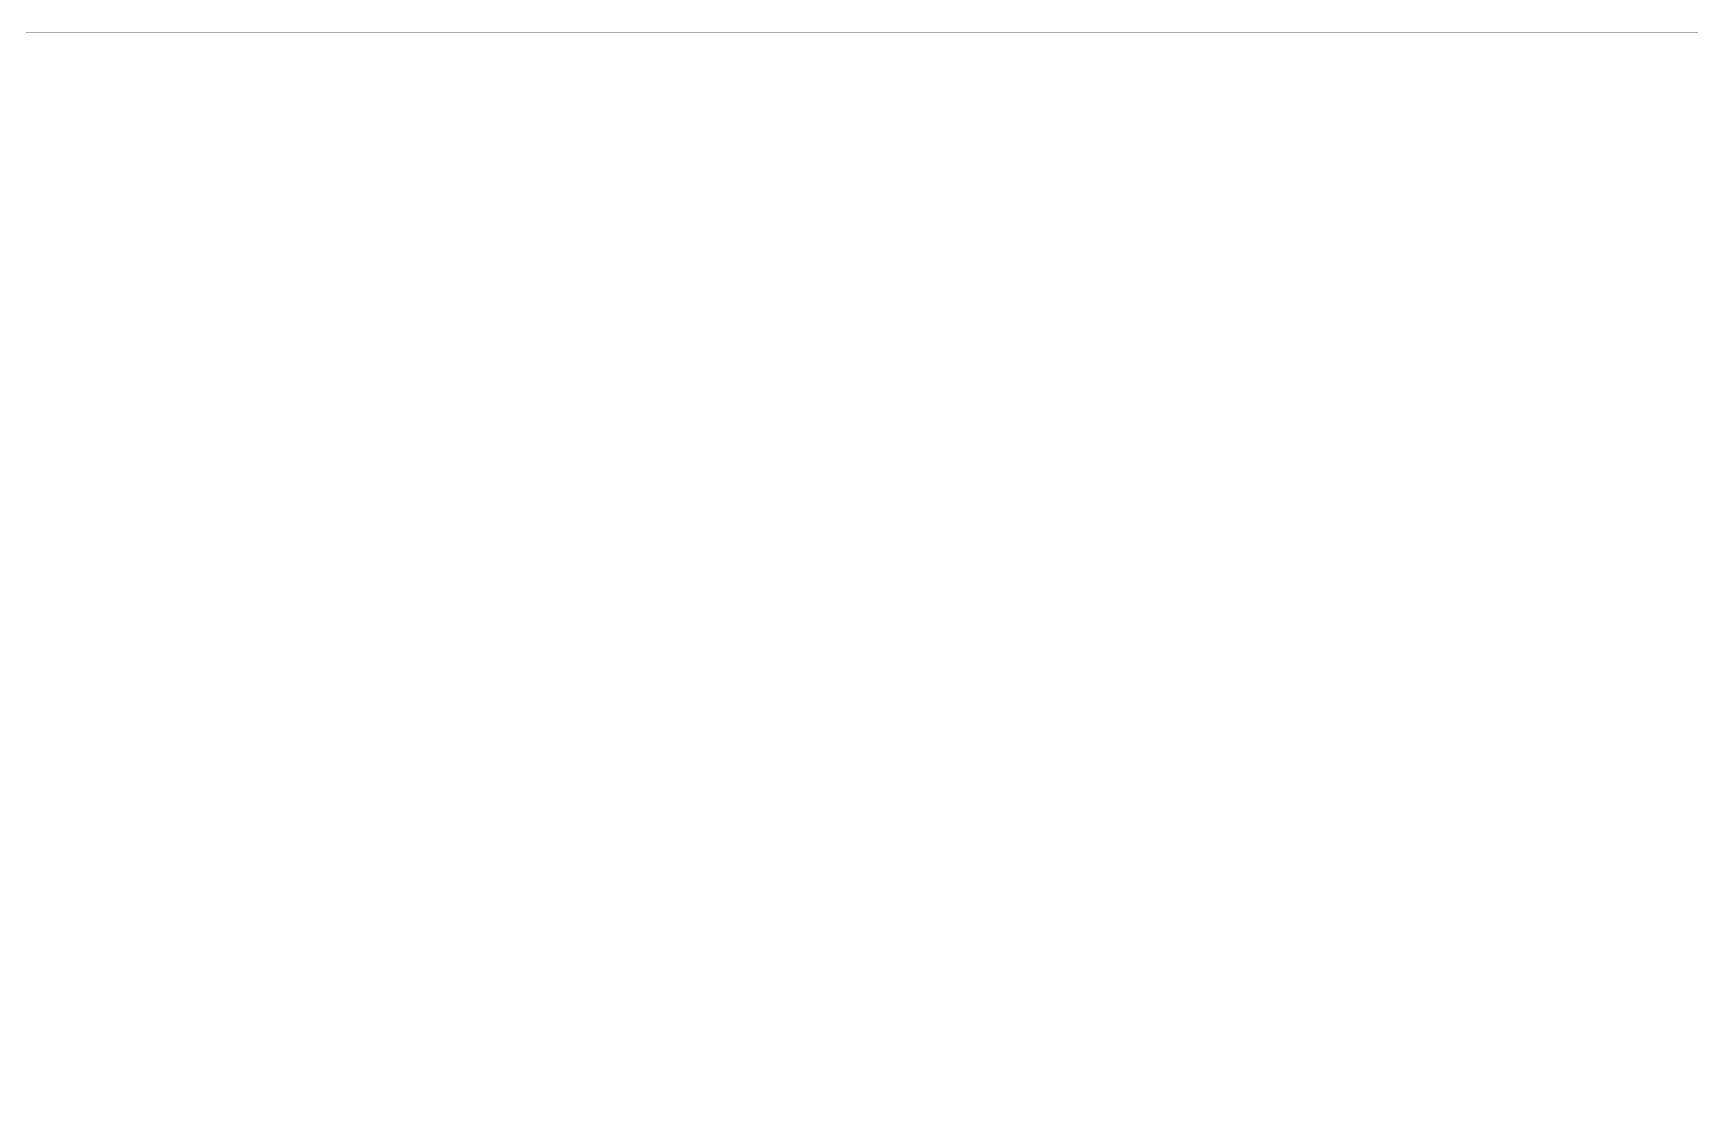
# Model space of a CAD drawing. Header units: millimetres. Extents: x 2163745 to 2518004, y -1043843 to -896215.
# Drawn here: x 2424799 to 2477343, y -1008084 to -974565 of the extents above; entities that cross this region are included whole.
import ezdxf
from ezdxf.enums import TextEntityAlignment as Align

# ---------------------------------------------------------------- set-up
doc = ezdxf.new("R2010")
doc.units = ezdxf.units.MM
doc.header["$LTSCALE"] = 250
doc.header["$MEASUREMENT"] = 0
doc.layers.get('0').update_dxf_attribs({"lineweight": 20})
doc.layers.get('DEFPOINTS').update_dxf_attribs({"color": 185, "lineweight": 20})
for name, color, linetype in [('BORDER', 3, 'Continuous'), ('CDC.03.BORDER', 3, 'Continuous'), ('CDC.05.STEEL', 4, 'Continuous'), ('CDC.06.TEXT', 2, 'Continuous'), ('CDC.11.NOTE', 8, 'Continuous')]:
    doc.layers.add(name, color=color, linetype=linetype)
doc.layers.add('CDC.02.DIM', color=1, linetype='Continuous', lineweight=18)
doc.styles.add('ARIAL', font='arial.ttf', dxfattribs={"width": 0.85})
doc.styles.add('vnsimplex', font='vnsimplex.shx', dxfattribs={"width": 0.65})
doc.dimstyles.new('DIM1-25', dxfattribs={"dimscale": 1.2, "dimtxt": 250, "dimasz": 125, "dimexe": 125, "dimexo": 0.06, "dimgap": 100, "dimtad": 1, "dimdec": 0, "dimzin": 0, "dimdsep": 46, "dimtxsty": 'vnsimplex', "dimblk": 'ARCHTICK', "dimcen": 100, "dimdle": 125, "dimclrd": 256, "dimclre": 1, "dimclrt": 2, "dimadec": 0, "dimazin": 0, "dimtfac": 1, "dimtdec": 0, "dimtix": 1, "dimtmove": 2, "dimatfit": 0, "dimfxl": 1, "dimtolj": 1, "dimtzin": 0, "dimarcsym": 0})

# ---------------------------------------------------------------- blocks, each defined once
blk = doc.blocks.new('_ARCHTICK')
at = {"color": 0, "linetype": 'ByBlock', "ltscale": 4, "const_width": 0.15}
blk.add_lwpolyline([(-0.5, -0.5), (0.5, 0.5)], dxfattribs=at)
blk = doc.blocks.new('*D211')
at = {"layer": 'CDC.02.DIM', "color": 1, "lineweight": -2, "transparency": 16777216}
for p, q in [((2430605, -996805), (2430605, -997588)), ((2430698, -996805), (2430698, -997588))]:
    blk.add_line(p, q, dxfattribs=at)
at = {"layer": 'CDC.02.DIM', "lineweight": -2, "transparency": 16777216}
for p, q in [((2430605, -997438), (2430455, -997438)), ((2430698, -997438), (2430605, -997438)), ((2430698, -997438), (2430848, -997438))]:
    blk.add_line(p, q, dxfattribs=at)
at = {"layer": 'DEFPOINTS', "color": 0, "transparency": 16777216}
for p in [(2430605, -996805), (2430698, -996805), (2430605, -997438)]:
    blk.add_point(p, dxfattribs=at)
at = {"layer": 'CDC.02.DIM', "lineweight": -2, "transparency": 16777216, "xscale": 149.9999999999999, "yscale": 149.9999999999999, "zscale": 149.9999999999999}
blk.add_blockref('_ARCHTICK', (2430605, -997438), dxfattribs=at)
at = {"layer": 'CDC.02.DIM', "lineweight": -2, "transparency": 16777216, "xscale": 149.9999999999999, "yscale": 149.9999999999999, "zscale": 149.9999999999999, "rotation": 180}
blk.add_blockref('_ARCHTICK', (2430698, -997438), dxfattribs=at)
at = {"layer": 'CDC.02.DIM', "color": 2, "transparency": 16777216, "insert": (2430930, -997205), "char_height": 300, "attachment_point": 5, "style": 'ARIAL'}
blk.add_mtext('\\A1;35', dxfattribs=at)
blk = doc.blocks.new('*D212')
at = {"layer": 'CDC.02.DIM', "color": 1, "lineweight": -2, "transparency": 16777216}
for p, q in [((2428547, -990543), (2428547, -991326)), ((2430605, -990543), (2430605, -991326))]:
    blk.add_line(p, q, dxfattribs=at)
at = {"layer": 'CDC.02.DIM', "lineweight": -2, "transparency": 16777216}
blk.add_line((2430755, -991176), (2428397, -991176), dxfattribs=at)
at = {"layer": 'DEFPOINTS', "color": 0, "transparency": 16777216}
for p in [(2428547, -990543), (2430605, -990543), (2428547, -991176)]:
    blk.add_point(p, dxfattribs=at)
at = {"layer": 'CDC.02.DIM', "lineweight": -2, "transparency": 16777216, "xscale": 149.9999999999999, "yscale": 149.9999999999999, "zscale": 149.9999999999999, "rotation": 180}
blk.add_blockref('_ARCHTICK', (2428547, -991176), dxfattribs=at)
at = {"layer": 'CDC.02.DIM', "lineweight": -2, "transparency": 16777216, "xscale": 149.9999999999999, "yscale": 149.9999999999999, "zscale": 149.9999999999999}
blk.add_blockref('_ARCHTICK', (2430605, -991176), dxfattribs=at)
at = {"layer": 'CDC.02.DIM', "color": 2, "transparency": 16777216, "insert": (2429576, -990906), "char_height": 300, "attachment_point": 5, "style": 'ARIAL'}
blk.add_mtext('\\A1;L1', dxfattribs=at)
blk = doc.blocks.new('*D213')
at = {"layer": 'CDC.02.DIM', "color": 1, "lineweight": -2, "transparency": 16777216}
for p, q in [((2428454, -990543), (2428454, -991326)), ((2428547, -990543), (2428547, -991326))]:
    blk.add_line(p, q, dxfattribs=at)
at = {"layer": 'CDC.02.DIM', "lineweight": -2, "transparency": 16777216}
for p, q in [((2428454, -991176), (2428304, -991176)), ((2428454, -991176), (2428547, -991176)), ((2428547, -991176), (2428697, -991176))]:
    blk.add_line(p, q, dxfattribs=at)
at = {"layer": 'DEFPOINTS', "color": 0, "transparency": 16777216}
for p in [(2428454, -990543), (2428547, -990543), (2428547, -991176)]:
    blk.add_point(p, dxfattribs=at)
at = {"layer": 'CDC.02.DIM', "lineweight": -2, "transparency": 16777216, "xscale": 149.9999999999999, "yscale": 149.9999999999999, "zscale": 149.9999999999999}
blk.add_blockref('_ARCHTICK', (2428454, -991176), dxfattribs=at)
at = {"layer": 'CDC.02.DIM', "lineweight": -2, "transparency": 16777216, "xscale": 149.9999999999999, "yscale": 149.9999999999999, "zscale": 149.9999999999999, "rotation": 180}
blk.add_blockref('_ARCHTICK', (2428547, -991176), dxfattribs=at)
at = {"layer": 'CDC.02.DIM', "color": 2, "transparency": 16777216, "insert": (2428216, -990943), "char_height": 300, "attachment_point": 5, "style": 'ARIAL'}
blk.add_mtext('\\A1;35', dxfattribs=at)
blk = doc.blocks.new('*D214')
at = {"layer": 'CDC.02.DIM', "color": 1, "lineweight": -2, "transparency": 16777216}
for p, q in [((2430605, -990543), (2430605, -991326)), ((2430698, -990543), (2430698, -991326))]:
    blk.add_line(p, q, dxfattribs=at)
at = {"layer": 'CDC.02.DIM', "lineweight": -2, "transparency": 16777216}
for p, q in [((2430605, -991176), (2430455, -991176)), ((2430698, -991176), (2430605, -991176)), ((2430698, -991176), (2430848, -991176))]:
    blk.add_line(p, q, dxfattribs=at)
at = {"layer": 'DEFPOINTS', "color": 0, "transparency": 16777216}
for p in [(2430605, -990543), (2430698, -990543), (2430605, -991176)]:
    blk.add_point(p, dxfattribs=at)
at = {"layer": 'CDC.02.DIM', "lineweight": -2, "transparency": 16777216, "xscale": 149.9999999999999, "yscale": 149.9999999999999, "zscale": 149.9999999999999}
blk.add_blockref('_ARCHTICK', (2430605, -991176), dxfattribs=at)
at = {"layer": 'CDC.02.DIM', "lineweight": -2, "transparency": 16777216, "xscale": 149.9999999999999, "yscale": 149.9999999999999, "zscale": 149.9999999999999, "rotation": 180}
blk.add_blockref('_ARCHTICK', (2430698, -991176), dxfattribs=at)
at = {"layer": 'CDC.02.DIM', "color": 2, "transparency": 16777216, "insert": (2430934, -990943), "char_height": 300, "attachment_point": 5, "style": 'ARIAL'}
blk.add_mtext('\\A1;35', dxfattribs=at)
blk = doc.blocks.new('*D215')
at = {"layer": 'CDC.02.DIM', "color": 1, "lineweight": -2, "transparency": 16777216}
for p, q in [((2428547, -996805), (2428547, -997588)), ((2430605, -996805), (2430605, -997588))]:
    blk.add_line(p, q, dxfattribs=at)
at = {"layer": 'CDC.02.DIM', "lineweight": -2, "transparency": 16777216}
blk.add_line((2430755, -997438), (2428397, -997438), dxfattribs=at)
at = {"layer": 'DEFPOINTS', "color": 0, "transparency": 16777216}
for p in [(2428547, -996805), (2430605, -996805), (2428547, -997438)]:
    blk.add_point(p, dxfattribs=at)
at = {"layer": 'CDC.02.DIM', "lineweight": -2, "transparency": 16777216, "xscale": 149.9999999999999, "yscale": 149.9999999999999, "zscale": 149.9999999999999, "rotation": 180}
blk.add_blockref('_ARCHTICK', (2428547, -997438), dxfattribs=at)
at = {"layer": 'CDC.02.DIM', "lineweight": -2, "transparency": 16777216, "xscale": 149.9999999999999, "yscale": 149.9999999999999, "zscale": 149.9999999999999}
blk.add_blockref('_ARCHTICK', (2430605, -997438), dxfattribs=at)
at = {"layer": 'CDC.02.DIM', "color": 2, "transparency": 16777216, "insert": (2429576, -997168), "char_height": 300, "attachment_point": 5, "style": 'ARIAL'}
blk.add_mtext('\\A1;D', dxfattribs=at)
blk = doc.blocks.new('*D216')
at = {"layer": 'CDC.02.DIM', "color": 1, "lineweight": -2, "transparency": 16777216}
for p, q in [((2428454, -996805), (2428454, -997588)), ((2428547, -996805), (2428547, -997588))]:
    blk.add_line(p, q, dxfattribs=at)
at = {"layer": 'CDC.02.DIM', "lineweight": -2, "transparency": 16777216}
for p, q in [((2428454, -997438), (2428304, -997438)), ((2428454, -997438), (2428547, -997438)), ((2428547, -997438), (2428697, -997438))]:
    blk.add_line(p, q, dxfattribs=at)
at = {"layer": 'DEFPOINTS', "color": 0, "transparency": 16777216}
for p in [(2428454, -996805), (2428547, -996805), (2428547, -997438)]:
    blk.add_point(p, dxfattribs=at)
at = {"layer": 'CDC.02.DIM', "lineweight": -2, "transparency": 16777216, "xscale": 149.9999999999999, "yscale": 149.9999999999999, "zscale": 149.9999999999999}
blk.add_blockref('_ARCHTICK', (2428454, -997438), dxfattribs=at)
at = {"layer": 'CDC.02.DIM', "lineweight": -2, "transparency": 16777216, "xscale": 149.9999999999999, "yscale": 149.9999999999999, "zscale": 149.9999999999999, "rotation": 180}
blk.add_blockref('_ARCHTICK', (2428547, -997438), dxfattribs=at)
at = {"layer": 'CDC.02.DIM', "color": 2, "transparency": 16777216, "insert": (2428224, -997205), "char_height": 300, "attachment_point": 5, "style": 'ARIAL'}
blk.add_mtext('\\A1;35', dxfattribs=at)
blk = doc.blocks.new('*D217')
at = {"layer": 'CDC.02.DIM', "color": 1, "lineweight": -2, "transparency": 16777216}
for p, q in [((2426394, -987138), (2425639, -987138)), ((2426394, -989195), (2425639, -989195))]:
    blk.add_line(p, q, dxfattribs=at)
at = {"layer": 'CDC.02.DIM', "lineweight": -2, "transparency": 16777216}
blk.add_line((2425789, -989345), (2425789, -986988), dxfattribs=at)
at = {"layer": 'DEFPOINTS', "color": 0, "transparency": 16777216}
for p in [(2425789, -987138), (2426394, -987138), (2426394, -989195)]:
    blk.add_point(p, dxfattribs=at)
at = {"layer": 'CDC.02.DIM', "lineweight": -2, "transparency": 16777216, "xscale": 149.9999999999999, "yscale": 149.9999999999999, "zscale": 149.9999999999999}
for p, rotation in [((2425789, -987138), 90), ((2425789, -989195), 270)]:
    blk.add_blockref('_ARCHTICK', p, dxfattribs=dict(at, rotation=rotation))
at = {"layer": 'CDC.02.DIM', "color": 2, "transparency": 16777216, "insert": (2425518, -988167), "char_height": 300, "attachment_point": 5, "rotation": 90, "style": 'ARIAL'}
blk.add_mtext('\\A1;L2', dxfattribs=at)
blk = doc.blocks.new('*D218')
at = {"layer": 'CDC.02.DIM', "color": 1, "lineweight": -2, "transparency": 16777216}
for p, q in [((2426394, -989195), (2425639, -989195)), ((2426394, -989289), (2425639, -989289))]:
    blk.add_line(p, q, dxfattribs=at)
at = {"layer": 'CDC.02.DIM', "lineweight": -2, "transparency": 16777216}
for p, q in [((2425789, -989195), (2425789, -989045)), ((2425789, -989289), (2425789, -989195)), ((2425789, -989289), (2425789, -989439))]:
    blk.add_line(p, q, dxfattribs=at)
at = {"layer": 'DEFPOINTS', "color": 0, "transparency": 16777216}
for p in [(2425789, -989195), (2426394, -989195), (2426394, -989289)]:
    blk.add_point(p, dxfattribs=at)
at = {"layer": 'CDC.02.DIM', "lineweight": -2, "transparency": 16777216, "xscale": 149.9999999999999, "yscale": 149.9999999999999, "zscale": 149.9999999999999}
for p, rotation in [((2425789, -989195), 270), ((2425789, -989289), 90)]:
    blk.add_blockref('_ARCHTICK', p, dxfattribs=dict(at, rotation=rotation))
at = {"layer": 'CDC.02.DIM', "color": 2, "transparency": 16777216, "insert": (2425516, -989242), "char_height": 300, "attachment_point": 5, "rotation": 90, "style": 'ARIAL'}
blk.add_mtext('\\A1;35', dxfattribs=at)
blk = doc.blocks.new('*D219')
at = {"layer": 'CDC.02.DIM', "color": 1, "lineweight": -2, "transparency": 16777216}
for p, q in [((2426394, -987045), (2425639, -987045)), ((2426394, -987138), (2425639, -987138))]:
    blk.add_line(p, q, dxfattribs=at)
at = {"layer": 'CDC.02.DIM', "lineweight": -2, "transparency": 16777216}
for p, q in [((2425789, -987045), (2425789, -986895)), ((2425789, -987045), (2425789, -987138)), ((2425789, -987138), (2425789, -987288))]:
    blk.add_line(p, q, dxfattribs=at)
at = {"layer": 'DEFPOINTS', "color": 0, "transparency": 16777216}
for p in [(2425789, -987138), (2426394, -987045), (2426394, -987138)]:
    blk.add_point(p, dxfattribs=at)
at = {"layer": 'CDC.02.DIM', "lineweight": -2, "transparency": 16777216, "xscale": 149.9999999999999, "yscale": 149.9999999999999, "zscale": 149.9999999999999}
for p, rotation in [((2425789, -987045), 270), ((2425789, -987138), 90)]:
    blk.add_blockref('_ARCHTICK', p, dxfattribs=dict(at, rotation=rotation))
at = {"layer": 'CDC.02.DIM', "color": 2, "transparency": 16777216, "insert": (2425516, -987092), "char_height": 300, "attachment_point": 5, "rotation": 90, "style": 'ARIAL'}
blk.add_mtext('\\A1;35', dxfattribs=at)
blk = doc.blocks.new('*D220')
at = {"layer": 'CDC.02.DIM', "color": 1, "lineweight": -2, "transparency": 16777216}
for p, q in [((2426119, -993371), (2425364, -993371)), ((2426119, -995428), (2425364, -995428))]:
    blk.add_line(p, q, dxfattribs=at)
at = {"layer": 'CDC.02.DIM', "lineweight": -2, "transparency": 16777216}
blk.add_line((2425514, -995578), (2425514, -993221), dxfattribs=at)
at = {"layer": 'DEFPOINTS', "color": 0, "transparency": 16777216}
for p in [(2425514, -993371), (2426119, -993371), (2426119, -995428)]:
    blk.add_point(p, dxfattribs=at)
at = {"layer": 'CDC.02.DIM', "lineweight": -2, "transparency": 16777216, "xscale": 149.9999999999999, "yscale": 149.9999999999999, "zscale": 149.9999999999999}
for p, rotation in [((2425514, -993371), 90), ((2425514, -995428), 270)]:
    blk.add_blockref('_ARCHTICK', p, dxfattribs=dict(at, rotation=rotation))
at = {"layer": 'CDC.02.DIM', "color": 2, "transparency": 16777216, "insert": (2425244, -994399), "char_height": 300, "attachment_point": 5, "rotation": 90, "style": 'ARIAL'}
blk.add_mtext('\\A1;D', dxfattribs=at)
blk = doc.blocks.new('*D221')
at = {"layer": 'CDC.02.DIM', "color": 1, "lineweight": -2, "transparency": 16777216}
for p, q in [((2426119, -995428), (2425364, -995428)), ((2426119, -995521), (2425364, -995521))]:
    blk.add_line(p, q, dxfattribs=at)
at = {"layer": 'CDC.02.DIM', "lineweight": -2, "transparency": 16777216}
for p, q in [((2425514, -995428), (2425514, -995278)), ((2425514, -995521), (2425514, -995428)), ((2425514, -995521), (2425514, -995671))]:
    blk.add_line(p, q, dxfattribs=at)
at = {"layer": 'DEFPOINTS', "color": 0, "transparency": 16777216}
for p in [(2425514, -995428), (2426119, -995428), (2426119, -995521)]:
    blk.add_point(p, dxfattribs=at)
at = {"layer": 'CDC.02.DIM', "lineweight": -2, "transparency": 16777216, "xscale": 149.9999999999999, "yscale": 149.9999999999999, "zscale": 149.9999999999999}
for p, rotation in [((2425514, -995428), 270), ((2425514, -995521), 90)]:
    blk.add_blockref('_ARCHTICK', p, dxfattribs=dict(at, rotation=rotation))
at = {"layer": 'CDC.02.DIM', "color": 2, "transparency": 16777216, "insert": (2425240, -995475), "char_height": 300, "attachment_point": 5, "rotation": 90, "style": 'ARIAL'}
blk.add_mtext('\\A1;35', dxfattribs=at)
blk = doc.blocks.new('*D222')
at = {"layer": 'CDC.02.DIM', "color": 1, "lineweight": -2, "transparency": 16777216}
for p, q in [((2426119, -993277), (2425364, -993277)), ((2426119, -993371), (2425364, -993371))]:
    blk.add_line(p, q, dxfattribs=at)
at = {"layer": 'CDC.02.DIM', "lineweight": -2, "transparency": 16777216}
for p, q in [((2425514, -993277), (2425514, -993127)), ((2425514, -993277), (2425514, -993371)), ((2425514, -993371), (2425514, -993521))]:
    blk.add_line(p, q, dxfattribs=at)
at = {"layer": 'DEFPOINTS', "color": 0, "transparency": 16777216}
for p in [(2425514, -993371), (2426119, -993277), (2426119, -993371)]:
    blk.add_point(p, dxfattribs=at)
at = {"layer": 'CDC.02.DIM', "lineweight": -2, "transparency": 16777216, "xscale": 149.9999999999999, "yscale": 149.9999999999999, "zscale": 149.9999999999999}
for p, rotation in [((2425514, -993277), 270), ((2425514, -993371), 90)]:
    blk.add_blockref('_ARCHTICK', p, dxfattribs=dict(at, rotation=rotation))
at = {"layer": 'CDC.02.DIM', "color": 2, "transparency": 16777216, "insert": (2425240, -993324), "char_height": 300, "attachment_point": 5, "rotation": 90, "style": 'ARIAL'}
blk.add_mtext('\\A1;35', dxfattribs=at)
blk = doc.blocks.new('*D223')
at = {"layer": 'CDC.02.DIM', "lineweight": -2, "transparency": 16777216}
blk.add_line((2430370, -993529), (2428782, -995270), dxfattribs=at)
at = {"layer": 'DEFPOINTS', "color": 0, "transparency": 16777216}
for p in [(2430269, -993639), (2428883, -995159)]:
    blk.add_point(p, dxfattribs=at)
at = {"layer": 'CDC.02.DIM', "lineweight": -2, "transparency": 16777216, "xscale": 149.9999999999999, "yscale": 149.9999999999999, "zscale": 149.9999999999999}
for p, rotation in [((2430269, -993639), 47.62635497571204), ((2428883, -995159), 227.626354975712)]:
    blk.add_blockref('_ARCHTICK', p, dxfattribs=dict(at, rotation=rotation))
at = {"layer": 'CDC.02.DIM', "color": 2, "transparency": 16777216, "insert": (2429377, -994217), "char_height": 300, "attachment_point": 5, "rotation": 47.6264, "style": 'ARIAL'}
blk.add_mtext('\\A1;D', dxfattribs=at)

msp = doc.modelspace()

# ---------------------------------------------------------------- linework, layer by layer
at = {"layer": 'BORDER', "color": 6, "ltscale": 2}
msp.add_lwpolyline([(2175289.6, -974565.3), (2518003.6, -974565.3), (2518003.6, -1043842.6), (2175289.6, -1043842.6)], close=True, dxfattribs=at)
at = {"layer": 'CDC.02.DIM'}
msp.add_lwpolyline([(2428547.5, -989195.4), (2428823, -987413.9), (2430604.5, -987138.4)], dxfattribs=at)
msp.add_arc((2430059.1, -994469.1), 1208, 114.62422, 228.93022, dxfattribs=at)
at = {"layer": 'CDC.03.BORDER'}
for points in [[(2432226.1, -986033.8), (2432226.1, -987567.6), (2432308.8, -987567.6), (2432134.5, -988788.7), (2432226.1, -988788.7), (2432226.1, -990339.9), (2429992.7, -990339.9), (2429992.7, -990431.5), (2428914.1, -990257.2), (2428914.1, -990339.9), (2426960.9, -990339.9), (2426960.9, -988788.7), (2426869.3, -988788.7), (2427043.6, -987567.6), (2426960.9, -987567.6), (2426960.9, -986033.8), (2428914.1, -986033.8), (2428914.1, -985951.1), (2429992.7, -986125.4), (2429992.7, -986033.8)], [(2428217.5, -986808.4), (2430934.5, -986808.4), (2430934.5, -989525.4), (2428217.5, -989525.4)], [(2428547.5, -987138.4), (2430604.5, -987138.4), (2430604.5, -989195.4), (2428547.5, -989195.4)], [(2432319.8, -992266.2), (2432319.8, -993799.9), (2432402.5, -993799.9), (2432228.2, -995021), (2432319.8, -995021), (2432319.8, -996572.3), (2429992.7, -996572.3), (2429992.7, -996663.8), (2428914.1, -996489.5), (2428914.1, -996572.3), (2426598.6, -996572.3), (2426598.6, -995021), (2426507.1, -995021), (2426681.4, -993799.9), (2426598.6, -993799.9), (2426598.6, -992266.2), (2428914.1, -992266.2), (2428914.1, -992183.4), (2429992.7, -992357.7), (2429992.7, -992266.2)]]:
    msp.add_lwpolyline(points, close=True, dxfattribs=at)
for radius in [1358.5, 1028.5]:
    msp.add_circle((2429576, -994399.3), radius, dxfattribs=at)
at = {"layer": 'CDC.05.STEEL'}
for points in [[(2430884.5, -987020.5), (2430884.5, -986926.3), (2428267.5, -986926.3), (2428267.5, -987020.5)], [(2428429.6, -986858.4), (2428335.3, -986858.4), (2428335.3, -989475.4), (2428429.6, -989475.4)], [(2430722.4, -986858.4), (2430816.7, -986858.4), (2430816.7, -989475.4), (2430722.4, -989475.4)], [(2430884.5, -989313.3), (2430884.5, -989407.6), (2428267.5, -989407.6), (2428267.5, -989313.3)]]:
    msp.add_lwpolyline(points, close=True, dxfattribs=at)
for radius in [1240.5, 1146.5]:
    msp.add_circle((2429576, -994399.3), radius, dxfattribs=at)
at = {"layer": 'CDC.11.NOTE'}
for points in [[(2431801.6, -986643.9), (2431074.8, -986643.9), (2430884.5, -986973.4)], [(2431801.6, -989030.9), (2431074.8, -989030.9), (2430884.5, -989360.4)], [(2427292.2, -990103.8), (2428019, -990103.8), (2428382.5, -989475.4)], [(2429679.2, -990103.8), (2430406, -990103.8), (2430769.5, -989475.4)], [(2427290.6, -995360.2), (2428017.4, -995360.2), (2428380.9, -994731.8)]]:
    msp.add_lwpolyline(points, dxfattribs=at)

# ---------------------------------------------------------------- texts
at = {"layer": 'CDC.06.TEXT', "style": 'ARIAL', "width": 0.75}
for p in [(2431455.7, -986406), (2431455.7, -988793), (2427659.9, -989865.9), (2430046.9, -989865.9), (2427658.3, -995122.3)]:
    msp.add_text('2%%C14', height=250, dxfattribs=at).set_placement(p, align=Align.MIDDLE)
for p in [(2426323.2, -988000.1), (2432808.7, -988000.1), (2426115.7, -994232.4), (2432935.2, -994232.4)]:
    msp.add_text('%%U 2 ', height=500, dxfattribs=at).set_placement(p, align=Align.CENTER)
at = {"layer": 'CDC.06.TEXT', "color": 4, "style": 'ARIAL', "width": 0.85}
msp.add_text('17.1. THEO PHƯƠNG NGANG (ÁP DỤNG CHO SÀN TẦNG HẦM)', height=350, dxfattribs=at).set_placement((2458226.6, -1006126.7), align=Align.MIDDLE_LEFT)
at = {"layer": 'CDC.06.TEXT', "style": 'ARIAL', "width": 0.75}
for s, p in [('THI CÔNG MẠCH NGỪNG CẦN TUÂN THỦ MỤC 6.6 TCVN 4453-1995.', (2458235.8, -1006750.7)), ('VẬT LIỆU CẢN NƯỚC CHUYÊN DỤNG', (2464357.6, -1007862.7))]:
    msp.add_text(s, height=250, dxfattribs=at).set_placement(p, align=Align.MIDDLE_LEFT)

# ---------------------------------------------------------------- dimensions: what is measured, and where the dimension line sits
at = {"layer": 'CDC.02.DIM'}
for base, p1, p2, angle, text, picture, middle in [((2425788.9, -987138.4), (2426394.1, -987044.7), (2426394.1, -987138.4), 90, '35', '*D219', (2425515.7, -987091.5)), ((2425788.9, -987138.4), (2426394.1, -989195.4), (2426394.1, -987138.4), 270, 'L2', '*D217', (2425518.3, -988166.9)), ((2425788.9, -989195.4), (2426394.1, -989289.2), (2426394.1, -989195.4), 270, '35', '*D218', (2425515.7, -989242.3)), ((2425513.7, -993370.7), (2426118.9, -993277), (2426118.9, -993370.7), 90, '35', '*D222', (2425240.4, -993323.9)), ((2425513.7, -993370.7), (2426118.9, -995427.8), (2426118.9, -993370.7), 270, 'D', '*D220', (2425243.7, -994399.3)), ((2425513.7, -995427.8), (2426118.9, -995521.5), (2426118.9, -995427.8), 270, '35', '*D221', (2425240.4, -995474.6))]:
    dim = msp.add_linear_dim(base=base, p1=p1, p2=p2, angle=angle, text=text, dimstyle='DIM1-25', override={"dimtxsty": 'ARIAL'}, dxfattribs=at)
    dim.commit()
    dim.dimension.update_dxf_attribs({"geometry": picture, "text_midpoint": middle})
for base, p1, p2, picture, middle in [((2428547.5, -991176.1), (2428453.8, -990543.2), (2428547.5, -990543.2), '*D213', (2428216.3, -990942.8)), ((2428547.5, -997438.1), (2428453.8, -996805.3), (2428547.5, -996805.3), '*D216', (2428223.8, -997204.9))]:
    dim = msp.add_linear_dim(base=base, p1=p1, p2=p2, angle=180, text='35', dimstyle='DIM1-25', override={"dimtxsty": 'ARIAL'}, dxfattribs=at)
    dim.commit()
    dim.dimension.update_dxf_attribs({"geometry": picture, "text_midpoint": middle, "dimtype": 160})
for base, p1, p2, text, picture, middle in [((2428547.5, -991176.1), (2430604.5, -990543.2), (2428547.5, -990543.2), 'L1', '*D212', (2429576, -990905.5)), ((2428547.5, -997438.1), (2430604.5, -996805.3), (2428547.5, -996805.3), 'D', '*D215', (2429576, -997168.1))]:
    dim = msp.add_linear_dim(base=base, p1=p1, p2=p2, text=text, dimstyle='DIM1-25', override={"dimtxsty": 'ARIAL'}, dxfattribs=at)
    dim.commit()
    dim.dimension.update_dxf_attribs({"geometry": picture, "text_midpoint": middle})
for base, p1, p2, picture, middle in [((2430604.5, -991176.1), (2430698.2, -990543.2), (2430604.5, -990543.2), '*D214', (2430934.3, -990942.8)), ((2430604.5, -997438.1), (2430698.2, -996805.3), (2430604.5, -996805.3), '*D211', (2430930.3, -997204.9))]:
    dim = msp.add_linear_dim(base=base, p1=p1, p2=p2, text='35', dimstyle='DIM1-25', override={"dimtxsty": 'ARIAL'}, dxfattribs=at)
    dim.commit()
    dim.dimension.update_dxf_attribs({"geometry": picture, "text_midpoint": middle, "dimtype": 160})
dim = msp.add_diameter_dim_2p(p1=(2430269.2, -993639.4), p2=(2428882.8, -995159.1), text='D', dimstyle='DIM1-25', override={"dimtxsty": 'ARIAL'}, dxfattribs=at)
dim.commit()
dim.dimension.update_dxf_attribs({"geometry": '*D223', "text_midpoint": (2429376.5, -994217.3)})

# ---------------------------------------------------------------- next in the draw order: wipeouts: each hides what was drawn before it
at = {"color": 6, "ltscale": 2}
msp.add_wipeout([(2175289.6, -974565.3), (2518003.6, -974565.3), (2518003.6, -1043842.6), (2175289.6, -1043842.6)], dxfattribs=at).dxf.layer = 'BORDER'

doc.saveas('drawing.dxf')
